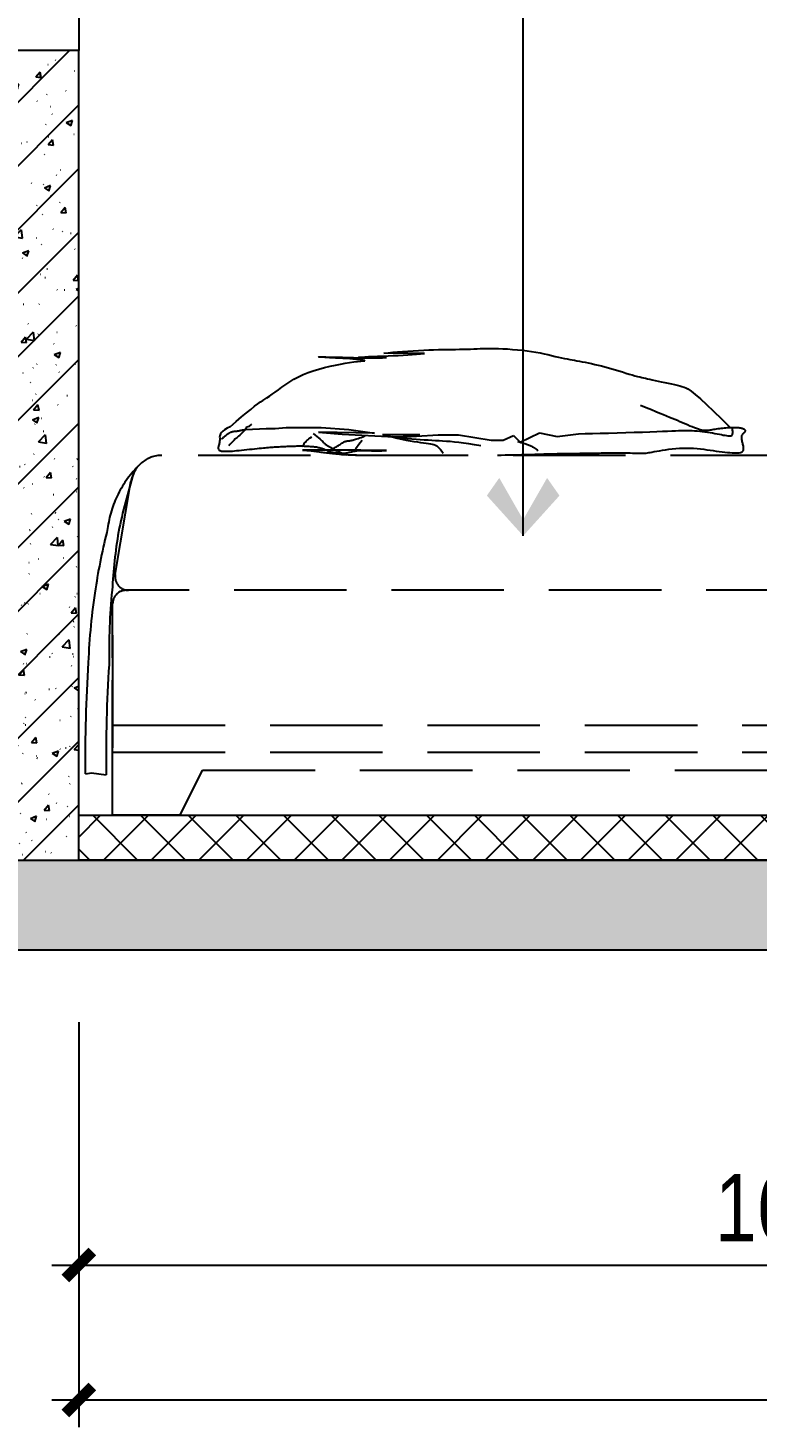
# Model space of a CAD drawing. Extents: x 468514 to 728049, y -74127 to 69080.
# Drawn here: x 693975 to 694785, y -71207 to -69652 of the extents above; entities that cross this region are included whole.
import ezdxf

# ---------------------------------------------------------------- set-up
doc = ezdxf.new("R2010")
doc.units = 0
doc.header["$LTSCALE"] = 500
doc.header["$MEASUREMENT"] = 0
doc.linetypes.add('DASH', pattern=[0.35, 0.25, -0.1])
doc.layers.get('Defpoints').update_dxf_attribs({"color": 229})
for name, color, linetype in [('E 立面墙体', 245, 'Continuous'), ('E 立面家具、洁具', 153, 'Continuous'), ('E 立面标注尺寸', 9, 'Continuous'), ('E 立面装饰完成线', 225, 'Continuous'), ('E 立面门', 107, 'Continuous')]:
    doc.layers.add(name, color=color, linetype=linetype)
doc.styles.add('PDC DIM', font='PMingLiU-ExtB.ttf', dxfattribs={"width": 0.85})
doc.dimstyles.new('PDC-A2', dxfattribs={"dimscale": 0, "dimtxt": 2.5, "dimasz": 1, "dimexe": 1, "dimexo": 1, "dimgap": 0.7, "dimtad": 1, "dimdec": 0, "dimtxsty": 'PDC DIM', "dimblk": 'ARCHTICK', "dimcen": 1, "dimdle": 1, "dimclrd": 8, "dimclre": 8, "dimclrt": 9, "dimadec": 0, "dimazin": 0, "dimtfac": 1, "dimtdec": 0, "dimtix": 1, "dimtmove": 2, "dimatfit": 3, "dimldrblk": 'PDC A2 T R', "dimfxl": 10, "dimfxlon": 1, "dimarcsym": 0})

# ---------------------------------------------------------------- blocks, each defined once
blk = doc.blocks.new('1500 2')
at = {"linetype": 'DASH', "lineweight": -2}
for p, q in [((689742.2, -70017.2, 0), (689742.6, -70017.1, 0)), ((689743.2, -70017.3, 0), (689742.2, -70017.2, 0)), ((689742.6, -70017.1, 0), (689744.4, -70017, 0)), ((689745.6, -70017.5, 0), (689743.2, -70017.3, 0)), ((689744.4, -70017, 0), (689747.2, -70017.1, 0)), ((689749.4, -70017.8, 0), (689745.6, -70017.5, 0)), ((689747.2, -70017.1, 0), (689750.5, -70017.1, 0)), ((689754.6, -70018.1, 0), (689749.4, -70017.8, 0)), ((689750.5, -70017.1, 0), (689754.3, -70017.2, 0)), ((689754.3, -70017.2, 0), (689758.7, -70017.3, 0)), ((689761.3, -70018.5, 0), (689754.6, -70018.1, 0)), ((689758.7, -70017.3, 0), (689763.5, -70017.4, 0)), ((689769.3, -70019, 0), (689761.3, -70018.5, 0)), ((689763.5, -70017.4, 0), (689768.9, -70017.5, 0)), ((689768.9, -70017.5, 0), (689774.8, -70017.7, 0)), ((689777.2, -70019.4, 0), (689769.3, -70019, 0)), ((689774.8, -70017.7, 0), (689781.3, -70017.9, 0)), ((689783.6, -70019.9, 0), (689777.2, -70019.4, 0)), ((689781.3, -70017.9, 0), (689787.7, -70018.1, 0)), ((689788.5, -70020.3, 0), (689783.6, -70019.9, 0)), ((689786.7, -70017.5, 0), (689789.9, -70017.3, 0)), ((689817.7, -70017.7, 0), (689786.7, -70017.5, 0)), ((689787.7, -70018.1, 0), (689793.5, -70018.2, 0)), ((689791.8, -70020.7, 0), (689788.5, -70020.3, 0)), ((689789.5, -70021.8, 0), (689792.4, -70021.6, 0)), ((689789.9, -70017.3, 0), (689793.6, -70017, 0)), ((689793.6, -70021, 0), (689791.8, -70020.7, 0)), ((689792.4, -70021.6, 0), (689793.8, -70021.3, 0)), ((689793.5, -70018.2, 0), (689798.7, -70018.3, 0)), ((689793.6, -70017, 0), (689797.9, -70016.8, 0)), ((689793.8, -70021.3, 0), (689793.6, -70021, 0)), ((689797.9, -70016.8, 0), (689802.6, -70016.6, 0)), ((689798.7, -70018.3, 0), (689803.2, -70018.3, 0)), ((689802.6, -70016.6, 0), (689807.9, -70016.4, 0)), ((689803.2, -70018.3, 0), (689807.2, -70018.3, 0)), ((689807.2, -70018.3, 0), (689810.6, -70018.2, 0)), ((689807.9, -70016.4, 0), (689813.7, -70016.2, 0)), ((689810.6, -70018.2, 0), (689813.4, -70018.1, 0)), ((689813.4, -70018.1, 0), (689815.6, -70017.9, 0)), ((689813.7, -70016.2, 0), (689819.7, -70016, 0)), ((689814.8, -70012.9, 0), (689819.7, -70012.4, 0)), ((689860.1, -70013.3, 0), (689814.8, -70012.9, 0)), ((689815.6, -70017.9, 0), (689817.7, -70017.7, 0)), ((689819.7, -70012.4, 0), (689824.8, -70012, 0)), ((689819.7, -70016, 0), (689825.4, -70015.7, 0)), ((689824.8, -70012, 0), (689830.2, -70011.6, 0)), ((689825.4, -70015.7, 0), (689831, -70015.5, 0)), ((689830.2, -70011.6, 0), (689835.7, -70011.2, 0)), ((689831, -70015.5, 0), (689836.3, -70015.2, 0)), ((689835.7, -70011.2, 0), (689841.5, -70010.8, 0)), ((689836.3, -70015.2, 0), (689841.4, -70014.8, 0)), ((689841.4, -70014.8, 0), (689846.4, -70014.5, 0)), ((689841.5, -70010.8, 0), (689847.5, -70010.4, 0)), ((689846.4, -70014.5, 0), (689851.1, -70014.1, 0)), ((689847.5, -70010.4, 0), (689853.4, -70010, 0)), ((689851.1, -70014.1, 0), (689855.6, -70013.7, 0)), ((689853.4, -70010, 0), (689859.2, -70009.6, 0)), ((689855.6, -70013.7, 0), (689860.1, -70013.3, 0)), ((689859.2, -70009.6, 0), (689864.8, -70009.3, 0)), ((689864.8, -70009.3, 0), (689870.3, -70009.1, 0)), ((689870.3, -70009.1, 0), (689875.5, -70008.9, 0)), ((689875.5, -70008.9, 0), (689880.6, -70008.8, 0)), ((689880.6, -70008.8, 0), (689885.5, -70008.7, 0)), ((689885.5, -70008.7, 0), (689890.2, -70008.7, 0)), ((689890.2, -70008.7, 0), (689894.7, -70008.7, 0)), ((689894.7, -70008.7, 0), (689899.1, -70008.6, 0)), ((689899.1, -70008.6, 0), (689903.3, -70008.6, 0)), ((689903.3, -70008.6, 0), (689907.3, -70008.5, 0)), ((689907.3, -70008.5, 0), (689911.2, -70008.4, 0)), ((689911.2, -70008.4, 0), (689915, -70008.2, 0)), ((689915, -70008.2, 0), (689918.6, -70008, 0)), ((689918.6, -70008, 0), (689922, -70007.8, 0)), ((689922, -70007.8, 0), (689925.5, -70007.7, 0)), ((689925.5, -70007.7, 0), (689929.3, -70007.6, 0)), ((689929.3, -70007.6, 0), (689933.3, -70007.6, 0)), ((689933.3, -70007.6, 0), (689937.7, -70007.6, 0)), ((689937.7, -70007.6, 0), (689942.3, -70007.8, 0)), ((689942.3, -70007.8, 0), (689947.3, -70008, 0)), ((689947.3, -70008, 0), (689952.5, -70008.3, 0)), ((689952.5, -70008.3, 0), (689958, -70008.7, 0)), ((689958, -70008.7, 0), (689963.5, -70009.1, 0)), ((689963.5, -70009.1, 0), (689968.9, -70009.7, 0)), ((689968.9, -70009.7, 0), (689974.1, -70010.3, 0)), ((689974.1, -70010.3, 0), (689979.1, -70011, 0)), ((689979.1, -70011, 0), (689984, -70011.8, 0)), ((689984, -70011.8, 0), (689988.6, -70012.6, 0)), ((689988.6, -70012.6, 0), (689993.1, -70013.5, 0)), ((689993.1, -70013.5, 0), (689997.3, -70014.5, 0)), ((689997.3, -70014.5, 0), (690001.4, -70015.5, 0)), ((690001.4, -70015.5, 0), (690005.3, -70016.5, 0)), ((690005.3, -70016.5, 0), (690009, -70017.3, 0)), ((690009, -70017.3, 0), (690012.4, -70018.1, 0)), ((690012.4, -70018.1, 0), (690015.7, -70018.8, 0)), ((690015.7, -70018.8, 0), (690018.7, -70019.4, 0)), ((690018.7, -70019.4, 0), (690021.5, -70019.9, 0)), ((690021.5, -70019.9, 0), (690024.1, -70020.4, 0)), ((690024.1, -70020.4, 0), (690026.7, -70020.8, 0)), ((690026.7, -70020.8, 0), (690029.5, -70021.3, 0)), ((690029.5, -70021.3, 0), (690032.4, -70021.9, 0)), ((689719.9, -70039.2, 0), (689725.2, -70036.7, 0)), ((689725.2, -70036.7, 0), (689730.7, -70034.5, 0)), ((689730.7, -70034.5, 0), (689736.5, -70032.4, 0)), ((689736.5, -70032.4, 0), (689742.6, -70030.6, 0)), ((689742.6, -70030.6, 0), (689748.9, -70028.9, 0)), ((689748.9, -70028.9, 0), (689755.2, -70027.5, 0)), ((689755.2, -70027.5, 0), (689761.1, -70026.2, 0)), ((689761.1, -70026.2, 0), (689766.7, -70025.1, 0)), ((689766.7, -70025.1, 0), (689772, -70024.1, 0)), ((689772, -70024.1, 0), (689776.9, -70023.3, 0)), ((689776.9, -70023.3, 0), (689781.5, -70022.6, 0)), ((689781.5, -70022.6, 0), (689785.7, -70022.2, 0)), ((689785.7, -70022.2, 0), (689789.5, -70021.8, 0)), ((690032.4, -70021.9, 0), (690035.4, -70022.5, 0)), ((690035.4, -70022.5, 0), (690038.7, -70023.1, 0)), ((690038.7, -70023.1, 0), (690042, -70023.8, 0)), ((690042, -70023.8, 0), (690045.6, -70024.6, 0)), ((690045.6, -70024.6, 0), (690049.3, -70025.4, 0)), ((690049.3, -70025.4, 0), (690053, -70026.3, 0)), ((690053, -70026.3, 0), (690056.9, -70027.2, 0)), ((690056.9, -70027.2, 0), (690060.7, -70028.2, 0)), ((690060.7, -70028.2, 0), (690064.5, -70029.2, 0)), ((690064.5, -70029.2, 0), (690068.4, -70030.3, 0)), ((690068.4, -70030.3, 0), (690072.3, -70031.4, 0)), ((690072.3, -70031.4, 0), (690076.3, -70032.6, 0)), ((690076.3, -70032.6, 0), (690080.3, -70033.8, 0)), ((690080.3, -70033.8, 0), (690084.1, -70035, 0)), ((690084.1, -70035, 0), (690087.7, -70036.1, 0)), ((690087.7, -70036.1, 0), (690091, -70037.1, 0)), ((690091, -70037.1, 0), (690094.1, -70038, 0)), ((689697.8, -70053.7, 0), (689701.7, -70050.9, 0)), ((689701.7, -70050.9, 0), (689705.8, -70047.8, 0)), ((689705.8, -70047.8, 0), (689710.3, -70044.8, 0)), ((689710.3, -70044.8, 0), (689715, -70041.9, 0)), ((689715, -70041.9, 0), (689719.9, -70039.2, 0)), ((690094.1, -70038, 0), (690096.9, -70038.8, 0)), ((690096.9, -70038.8, 0), (690099.4, -70039.4, 0)), ((690099.4, -70039.4, 0), (690101.7, -70040, 0)), ((690101.7, -70040, 0), (690103.7, -70040.5, 0)), ((690103.7, -70040.5, 0), (690105.7, -70040.9, 0)), ((690105.7, -70040.9, 0), (690108, -70041.4, 0)), ((690108, -70041.4, 0), (690110.5, -70042, 0)), ((690110.5, -70042, 0), (690113.3, -70042.6, 0)), ((690113.3, -70042.6, 0), (690116.4, -70043.2, 0)), ((690116.4, -70043.2, 0), (690119.7, -70043.9, 0)), ((690119.7, -70043.9, 0), (690123.3, -70044.7, 0)), ((690123.3, -70044.7, 0), (690127.1, -70045.5, 0)), ((690127.1, -70045.5, 0), (690131, -70046.3, 0)), ((690131, -70046.3, 0), (690134.6, -70047.1, 0)), ((690134.6, -70047.1, 0), (690137.9, -70047.9, 0)), ((690137.9, -70047.9, 0), (690141, -70048.6, 0)), ((690141, -70048.6, 0), (690143.8, -70049.4, 0)), ((690143.8, -70049.4, 0), (690146.3, -70050, 0)), ((690146.3, -70050, 0), (690148.6, -70050.7, 0)), ((690148.6, -70050.7, 0), (690150.6, -70051.4, 0)), ((690150.6, -70051.4, 0), (690153, -70052.6, 0)), ((690153, -70052.6, 0), (690156.5, -70055.1, 0)), ((689674.9, -70069.3, 0), (689677.9, -70067.1, 0)), ((689677.9, -70067.1, 0), (689680.3, -70065.6, 0)), ((689680.3, -70065.6, 0), (689682.5, -70064.2, 0)), ((689682.5, -70064.2, 0), (689685, -70062.6, 0)), ((689685, -70062.6, 0), (689687.8, -70060.7, 0)), ((689687.8, -70060.7, 0), (689690.9, -70058.6, 0)), ((689690.9, -70058.6, 0), (689694.2, -70056.3, 0)), ((689694.2, -70056.3, 0), (689697.8, -70053.7, 0)), ((690156.5, -70055.1, 0), (690161.1, -70058.8, 0)), ((690161.1, -70058.8, 0), (690166.8, -70063.7, 0)), ((690166.8, -70063.7, 0), (690173.6, -70069.9, 0)), ((689650.8, -70088.9, 0), (689656.8, -70083.8, 0)), ((689656.8, -70083.8, 0), (689662.3, -70079.3, 0)), ((689662.3, -70079.3, 0), (689667.1, -70075.4, 0)), ((689667.1, -70075.4, 0), (689671.3, -70072, 0)), ((689671.3, -70072, 0), (689674.9, -70069.3, 0)), ((690106.6, -70073.8), (690100.3, -70071.2)), ((690112.3, -70076.1), (690106.6, -70073.8)), ((690117.3, -70078.1), (690112.3, -70076.1)), ((690121.7, -70079.9), (690117.3, -70078.1)), ((690125.7, -70081.5), (690121.7, -70079.9)), ((690129.3, -70083), (690125.7, -70081.5)), ((690132.5, -70084.3), (690129.3, -70083)), ((690173.6, -70069.9, 0), (690181.4, -70077.4, 0)), ((690181.4, -70077.4, 0), (690190.4, -70086, 0)), ((689637.9, -70098.1), (689635.8, -70099.7)), ((689640.6, -70096.4), (689637.9, -70098.1)), ((689644.2, -70094.7), (689640.6, -70096.4)), ((689644.2, -70094.7, 0), (689650.8, -70088.9, 0)), ((689651.4, -70099.5, 0), (689652.3, -70099.3, 0)), ((689652.3, -70099.3, 0), (689653.1, -70099.2, 0)), ((689653.1, -70099.2, 0), (689653.9, -70099.1, 0)), ((689653.9, -70099.1, 0), (689654.6, -70098.9, 0)), ((689654.6, -70098.9, 0), (689655.3, -70098.8, 0)), ((689655.3, -70098.8, 0), (689655.8, -70098.7, 0)), ((689655.8, -70098.7, 0), (689656.4, -70098.5, 0)), ((689656.4, -70098.5, 0), (689657, -70098.4, 0)), ((689657, -70098.4, 0), (689657.7, -70098.2, 0)), ((689657.7, -70098.2, 0), (689658.4, -70098.1, 0)), ((689658.4, -70098.1, 0), (689659.1, -70098, 0)), ((689660.5, -70098.4, 0), (689658.9, -70100.1, 0)), ((689659.1, -70098, 0), (689659.9, -70097.9, 0)), ((689659.9, -70097.9, 0), (689660.7, -70097.8, 0)), ((689660.7, -70097.8, 0), (689661.5, -70097.7, 0)), ((689661.5, -70097.7), (689662.6, -70094.8)), ((689661.5, -70097.7), (689684, -70096.7)), ((689662.6, -70094.8), (689665.4, -70094)), ((689665.4, -70094), (689668.3, -70091.9)), ((689684, -70096.7), (689694.2, -70096.7)), ((689694.2, -70096.7), (689706.5, -70095.7)), ((689706.5, -70095.7), (689724.8, -70095.7)), ((689724.8, -70095.7), (689745.2, -70095.7)), ((689745.2, -70095.7), (689775.9, -70097.7)), ((689775.9, -70097.7), (689804.4, -70101.8)), ((690130.3, -70099.6, 0), (690135, -70099.4, 0)), ((690135.6, -70085.6), (690132.5, -70084.3)), ((690135, -70099.4, 0), (690139, -70099.2, 0)), ((690138.5, -70086.8), (690135.6, -70085.6)), ((690141.3, -70087.9), (690138.5, -70086.8)), ((690139, -70099.2, 0), (690142.4, -70099, 0)), ((690144.1, -70089.2), (690141.3, -70087.9)), ((690142.4, -70099, 0), (690145.4, -70098.9, 0)), ((690146.9, -70090.4), (690144.1, -70089.2)), ((690145.4, -70098.9, 0), (690148.1, -70098.8, 0)), ((690149.6, -70091.6), (690146.9, -70090.4)), ((690148.1, -70098.8, 0), (690150.5, -70098.8, 0)), ((690152.4, -70092.7), (690149.6, -70091.6)), ((690150.5, -70098.8, 0), (690152.8, -70098.8, 0)), ((690155, -70093.9), (690152.4, -70092.7)), ((690152.8, -70098.8, 0), (690155.2, -70098.9, 0)), ((690157.6, -70094.9), (690155, -70093.9)), ((690155.2, -70098.9, 0), (690157.8, -70099, 0)), ((690160.1, -70095.9), (690157.6, -70094.9)), ((690157.8, -70099, 0), (690160.4, -70099.2, 0)), ((690162.4, -70096.7), (690160.1, -70095.9)), ((690160.4, -70099.2, 0), (690163.2, -70099.4, 0)), ((690164.6, -70097.5), (690162.4, -70096.7)), ((690166.6, -70098.1), (690164.6, -70097.5)), ((690168.5, -70098.5), (690166.6, -70098.1)), ((690170.2, -70098.8), (690168.5, -70098.5)), ((690171.7, -70098.9), (690170.2, -70098.8)), ((690173.2, -70099), (690171.7, -70098.9)), ((690174.6, -70098.9), (690173.2, -70099)), ((690175.9, -70098.8), (690174.6, -70098.9)), ((690177.3, -70098.6), (690175.9, -70098.8)), ((690178.6, -70098.4), (690177.3, -70098.6)), ((690180, -70098.1), (690178.6, -70098.4)), ((690181.4, -70097.9), (690180, -70098.1)), ((690182.9, -70097.6), (690181.4, -70097.9)), ((690184.5, -70097.4), (690182.9, -70097.6)), ((690186.2, -70097.2), (690184.5, -70097.4)), ((690187.9, -70097), (690186.2, -70097.2)), ((690189.6, -70096.8), (690187.9, -70097)), ((690191.4, -70096.6), (690189.6, -70096.8)), ((690190.4, -70086, 0), (690200.4, -70095.9, 0)), ((690193.1, -70096.4), (690191.4, -70096.6)), ((690194.8, -70096.3), (690193.1, -70096.4)), ((690196.5, -70096.1), (690194.8, -70096.3)), ((690198.1, -70096), (690196.5, -70096.1)), ((690199.6, -70095.9), (690198.1, -70096)), ((690201.1, -70095.9), (690199.6, -70095.9)), ((690202.5, -70095.8), (690201.1, -70095.9)), ((690202.5, -70097.3, 0), (690202.5, -70095.8, 0)), ((690203.9, -70095.8), (690202.5, -70095.8)), ((690202.6, -70098.6, 0), (690202.5, -70097.3, 0)), ((690202.7, -70099.8, 0), (690202.6, -70098.6, 0)), ((690205.1, -70095.8), (690203.9, -70095.8)), ((690206.4, -70095.8), (690205.1, -70095.8)), ((690207.5, -70095.9), (690206.4, -70095.8)), ((690208.6, -70095.9), (690207.5, -70095.9)), ((690209.7, -70096.1), (690208.6, -70095.9)), ((690210.7, -70096.2), (690209.7, -70096.1)), ((690211.6, -70096.4), (690210.7, -70096.2)), ((690212.5, -70096.6), (690211.6, -70096.4)), ((690213.3, -70096.8), (690212.5, -70096.6)), ((690214.1, -70097), (690213.3, -70096.8)), ((690214.8, -70097.3), (690214.1, -70097)), ((690215.4, -70097.5), (690214.8, -70097.3)), ((690215.9, -70097.8), (690215.4, -70097.5)), ((690216.3, -70098.1), (690215.9, -70097.8)), ((690216.6, -70098.4), (690216.3, -70098.1)), ((690216.8, -70098.7), (690216.6, -70098.4)), ((690216.9, -70099), (690216.8, -70098.7)), ((690216.8, -70099.7), (690216.9, -70099.4)), ((690216.9, -70099.4), (690216.9, -70099)), ((689631.7, -70114.2), (689631.4, -70115.1)), ((689631.9, -70113.4), (689631.7, -70114.2)), ((689632.1, -70112.4), (689631.9, -70113.4)), ((689632.3, -70111.5), (689632.1, -70112.4)), ((689632.4, -70110.5), (689632.3, -70111.5)), ((689632.5, -70105), (689632.4, -70106.2)), ((689632.4, -70106.2), (689632.5, -70107.3)), ((689632.5, -70109.5), (689632.4, -70110.5)), ((689632.8, -70103.8), (689632.5, -70105)), ((689632.5, -70107.3), (689632.5, -70108.4)), ((689632.5, -70108.4), (689632.5, -70109.5)), ((689633.4, -70102.5), (689632.8, -70103.8)), ((689634.3, -70101.1), (689633.4, -70102.5)), ((689635.8, -70099.7), (689634.3, -70101.1)), ((689634.4, -70108.2, 0), (689635.1, -70107.6, 0)), ((689635.1, -70107.6, 0), (689635.8, -70107.1, 0)), ((689635.8, -70107.1, 0), (689636.5, -70106.5, 0)), ((689636.5, -70106.5, 0), (689637.2, -70105.9, 0)), ((689637.2, -70105.9, 0), (689637.8, -70105.4, 0)), ((689637.8, -70105.4, 0), (689638.5, -70104.9, 0)), ((689638.5, -70104.9, 0), (689639.1, -70104.4, 0)), ((689639.1, -70104.4, 0), (689639.7, -70104, 0)), ((689639.7, -70104, 0), (689640.3, -70103.5, 0)), ((689640.3, -70103.5, 0), (689640.9, -70103.1, 0)), ((689640.9, -70103.1, 0), (689641.4, -70102.7, 0)), ((689641.4, -70102.7, 0), (689642, -70102.3, 0)), ((689642, -70102.3, 0), (689642.5, -70102, 0)), ((689642.5, -70102, 0), (689642.9, -70101.7, 0)), ((689643.9, -70114.4, 0), (689642.6, -70116, 0)), ((689642.9, -70101.7, 0), (689643.4, -70101.4, 0)), ((689643.4, -70101.4, 0), (689643.8, -70101.1, 0)), ((689643.8, -70101.1, 0), (689644.2, -70100.9, 0)), ((689645.2, -70113, 0), (689643.9, -70114.4, 0)), ((689644.2, -70100.9, 0), (689644.8, -70100.6, 0)), ((689644.8, -70100.6, 0), (689645.4, -70100.4, 0)), ((689646.4, -70111.7, 0), (689645.2, -70113, 0)), ((689645.4, -70100.4, 0), (689646, -70100.2, 0)), ((689646, -70100.2, 0), (689646.8, -70100.1, 0)), ((689647.5, -70110.6, 0), (689646.4, -70111.7, 0)), ((689646.8, -70100.1, 0), (689647.6, -70099.9, 0)), ((689648.5, -70109.6, 0), (689647.5, -70110.6, 0)), ((689647.6, -70099.9, 0), (689648.5, -70099.8, 0)), ((689648.5, -70099.8, 0), (689649.5, -70099.7, 0)), ((689649.4, -70108.7, 0), (689648.5, -70109.6, 0)), ((689650.2, -70108, 0), (689649.4, -70108.7, 0)), ((689649.5, -70099.7, 0), (689650.5, -70099.6, 0)), ((689650.9, -70107.4, 0), (689650.2, -70108, 0)), ((689650.5, -70099.6, 0), (689651.4, -70099.5, 0)), ((689651.7, -70106.8, 0), (689650.9, -70107.4, 0)), ((689652.5, -70106.1, 0), (689651.7, -70106.8, 0)), ((689653.5, -70105.2, 0), (689652.5, -70106.1, 0)), ((689654.7, -70104.2, 0), (689653.5, -70105.2, 0)), ((689655.9, -70103, 0), (689654.7, -70104.2, 0)), ((689657.3, -70101.6, 0), (689655.9, -70103, 0)), ((689658.9, -70100.1, 0), (689657.3, -70101.6, 0)), ((689725.3, -70115.2, 0), (689726.2, -70113.8, 0)), ((689726.2, -70113.8, 0), (689726.9, -70112.7, 0)), ((689726.9, -70112.7, 0), (689727.7, -70111.7, 0)), ((689727.7, -70111.7, 0), (689728.4, -70110.8, 0)), ((689728.4, -70110.8, 0), (689729.3, -70110, 0)), ((689729.3, -70110, 0), (689730.3, -70109.2, 0)), ((689730.3, -70109.2, 0), (689731.5, -70108.2, 0)), ((689731.5, -70108.2, 0), (689733.1, -70107.1, 0)), ((689733.1, -70107.1, 0), (689735, -70105.8, 0)), ((689736.2, -70102.1, 0), (689738.5, -70103.9, 0)), ((689738.5, -70103.9, 0), (689740.5, -70105.5, 0)), ((689740.5, -70105.5, 0), (689742.2, -70106.9, 0)), ((689804.4, -70101.8), (689742.2, -70100.8)), ((689742.2, -70100.8), (689768.7, -70102.8)), ((689742.2, -70106.9, 0), (689743.7, -70108.2, 0)), ((689743.7, -70108.2, 0), (689744.9, -70109.4, 0)), ((689744.9, -70109.4, 0), (689746, -70110.4, 0)), ((689746, -70110.4, 0), (689747, -70111.3, 0)), ((689747, -70111.3, 0), (689747.8, -70112.1, 0)), ((689747.8, -70112.1, 0), (689748.5, -70112.8, 0)), ((689748.5, -70112.8, 0), (689749.2, -70113.5, 0)), ((689749.2, -70113.5, 0), (689749.8, -70114, 0)), ((689749.8, -70114, 0), (689750.4, -70114.5, 0)), ((689750.4, -70114.5, 0), (689751, -70114.9, 0)), ((689751, -70114.9, 0), (689751.5, -70115.3, 0)), ((689764.6, -70115.5, 0), (689765.5, -70114.9, 0)), ((689765.5, -70114.9, 0), (689766.3, -70114.3, 0)), ((689766.3, -70114.3, 0), (689767.2, -70113.7, 0)), ((689767.2, -70113.7, 0), (689768, -70113.1, 0)), ((689768, -70113.1, 0), (689768.8, -70112.6, 0)), ((689768.7, -70102.8), (689826.9, -70105.9)), ((689768.8, -70112.6, 0), (689769.6, -70112.1, 0)), ((689769.6, -70112.1, 0), (689770.4, -70111.6, 0)), ((689770.4, -70111.6, 0), (689771.2, -70111.3, 0)), ((689771.2, -70111.3, 0), (689772, -70111, 0)), ((689772, -70111, 0), (689772.8, -70110.7, 0)), ((689772.8, -70110.7, 0), (689773.5, -70110.6, 0)), ((689773.5, -70110.6, 0), (689774.3, -70110.5, 0)), ((689774.3, -70110.5, 0), (689775.1, -70110.4, 0)), ((689775.1, -70110.4, 0), (689775.9, -70110.3, 0)), ((689775.9, -70110.3, 0), (689776.7, -70110.2, 0)), ((689776.7, -70110.2, 0), (689777.6, -70110.1, 0)), ((689777.6, -70110.1, 0), (689778.5, -70109.9, 0)), ((689778.5, -70109.9, 0), (689779.4, -70109.7, 0)), ((689779.4, -70109.7, 0), (689780.3, -70109.5, 0)), ((689780.3, -70109.5, 0), (689781.3, -70109.3, 0)), ((689781.3, -70109.3, 0), (689782.3, -70109, 0)), ((689782.3, -70109, 0), (689783.5, -70108.6, 0)), ((689783.5, -70108.6, 0), (689784.8, -70108.2, 0)), ((689783.5, -70119.3), (689788.4, -70112.7)), ((689784.8, -70108.2, 0), (689786.3, -70107.7, 0)), ((689786.3, -70107.7, 0), (689787.9, -70107.1, 0)), ((689787.9, -70107.1, 0), (689789.7, -70106.5, 0)), ((689788.4, -70112.7), (689790.9, -70109.5)), ((689789.7, -70106.5, 0), (689791.6, -70105.8, 0)), ((689791.6, -70105.8, 0), (689793.7, -70105, 0)), ((689855, -70103.6), (689813.3, -70103.6)), ((689813.3, -70103.6), (689827.1, -70106.5)), ((689824.1, -70106.1, 0), (689829.6, -70107.5, 0)), ((689830, -70106.8, 0), (689824.1, -70106.1, 0)), ((689826.9, -70105.9), (689836.5, -70105.6)), ((689827.1, -70106.5), (689875.3, -70103.6)), ((689829.6, -70107.5, 0), (689834.8, -70108.6, 0)), ((689835.6, -70107.4, 0), (689830, -70106.8, 0)), ((689834.8, -70108.6, 0), (689839.6, -70109.6, 0)), ((689840.9, -70108, 0), (689835.6, -70107.4, 0)), ((689836.5, -70105.6), (689855, -70103.6)), ((689839.6, -70109.6, 0), (689844.1, -70110.4, 0)), ((689846, -70108.4, 0), (689840.9, -70108, 0)), ((689844.1, -70110.4, 0), (689848.3, -70111.1, 0)), ((689850.8, -70108.8, 0), (689846, -70108.4, 0)), ((689848.3, -70111.1, 0), (689852.2, -70111.6, 0)), ((689855.4, -70109.2, 0), (689850.8, -70108.8, 0)), ((689852.2, -70111.6, 0), (689855.8, -70112.1, 0)), ((689859.8, -70109.5, 0), (689855.4, -70109.2, 0)), ((689855.8, -70112.1, 0), (689859, -70112.5, 0)), ((689859, -70112.5, 0), (689861.9, -70112.9, 0)), ((689864.1, -70109.8, 0), (689859.8, -70109.5, 0)), ((689861.9, -70112.9, 0), (689864.5, -70113.2, 0)), ((689868.2, -70110.1, 0), (689864.1, -70109.8, 0)), ((689864.5, -70113.2, 0), (689866.8, -70113.6, 0)), ((689866.8, -70113.6, 0), (689868.8, -70114.1, 0)), ((689872.3, -70110.3, 0), (689868.2, -70110.1, 0)), ((689868.8, -70114.1, 0), (689870.6, -70114.6, 0)), ((689870.6, -70114.6, 0), (689872.2, -70115.3, 0)), ((689876.3, -70110.5, 0), (689872.3, -70110.3, 0)), ((689875.3, -70103.6), (689886.6, -70103.6)), ((689880.3, -70110.7, 0), (689876.3, -70110.5, 0)), ((689884.5, -70111, 0), (689880.3, -70110.7, 0)), ((689888.8, -70111.3, 0), (689884.5, -70111, 0)), ((689886.6, -70103.6), (689898, -70103.6)), ((689893.3, -70111.8, 0), (689888.8, -70111.3, 0)), ((689898.2, -70112.3, 0), (689893.3, -70111.8, 0)), ((689898, -70103.6), (689934.1, -70109.8)), ((689903.5, -70113, 0), (689898.2, -70112.3, 0)), ((689909.4, -70113.8, 0), (689903.5, -70113, 0)), ((689915.8, -70114.8, 0), (689909.4, -70113.8, 0)), ((689922.8, -70116.1, 0), (689915.8, -70114.8, 0)), ((689934.1, -70109.8), (689947.6, -70109.8)), ((689947.6, -70109.8), (689958.9, -70104.6)), ((689958.9, -70104.6), (689966.4, -70111.9)), ((689963.6, -70111, 0), (689965.5, -70111.6, 0)), ((689965.5, -70111.6, 0), (689967.3, -70112.1, 0)), ((689966.4, -70111.9), (689987.8, -70101.5)), ((689967.3, -70112.1, 0), (689968.8, -70112.6, 0)), ((689968.8, -70112.6, 0), (689970.2, -70113, 0)), ((689970.2, -70113, 0), (689971.5, -70113.4, 0)), ((689971.5, -70113.4, 0), (689972.6, -70113.8, 0)), ((689972.6, -70113.8, 0), (689973.6, -70114.1, 0)), ((689973.6, -70114.1, 0), (689974.6, -70114.5, 0)), ((689974.6, -70114.5, 0), (689975.6, -70114.9, 0)), ((689975.6, -70114.9, 0), (689976.5, -70115.2, 0)), ((689987.8, -70101.5), (690007.5, -70105.6)), ((690007.5, -70105.6), (690031.4, -70102.6)), ((690031.4, -70102.6), (690042.5, -70102.3)), ((690031.4, -70102.6, 0), (690038.6, -70102.4, 0)), ((690038.6, -70102.4, 0), (690046.7, -70102.2, 0)), ((690046.7, -70102.2, 0), (690055.5, -70101.9, 0)), ((690055.5, -70101.9, 0), (690064.8, -70101.7, 0)), ((690064.8, -70101.7, 0), (690074.3, -70101.4, 0)), ((690074.3, -70101.4, 0), (690083.9, -70101.1, 0)), ((690083.9, -70101.1, 0), (690093.3, -70100.9, 0)), ((690093.3, -70100.9, 0), (690102.3, -70100.6, 0)), ((690102.3, -70100.6, 0), (690110.7, -70100.3, 0)), ((690110.7, -70100.3, 0), (690118.2, -70100.1, 0)), ((690118.2, -70100.1, 0), (690124.7, -70099.8, 0)), ((690124.7, -70099.8, 0), (690130.3, -70099.6, 0)), ((690163.2, -70099.4, 0), (690166, -70099.7, 0)), ((690166, -70099.7, 0), (690168.9, -70100, 0)), ((690168.9, -70100, 0), (690171.8, -70100.4, 0)), ((690171.8, -70100.4, 0), (690174.7, -70100.8, 0)), ((690174.7, -70100.8, 0), (690177.5, -70101.2, 0)), ((690177.5, -70101.2, 0), (690180.3, -70101.6, 0)), ((690180.3, -70101.6, 0), (690183, -70102.1, 0)), ((690183, -70102.1, 0), (690185.5, -70102.6, 0)), ((690185.5, -70102.6, 0), (690187.9, -70103, 0)), ((690187.9, -70103, 0), (690190.1, -70103.5, 0)), ((690190.1, -70103.5, 0), (690192.2, -70103.9, 0)), ((690192.2, -70103.9, 0), (690194.1, -70104.2, 0)), ((690194.1, -70104.2, 0), (690195.9, -70104.5, 0)), ((690195.9, -70104.5, 0), (690197.4, -70104.7, 0)), ((690197.4, -70104.7, 0), (690198.7, -70104.8, 0)), ((690198.7, -70104.8, 0), (690199.9, -70104.8, 0)), ((690199.9, -70104.8, 0), (690200.8, -70104.7, 0)), ((690200.8, -70104.7, 0), (690201.5, -70104.4, 0)), ((690201.5, -70104.4, 0), (690202, -70104, 0)), ((690202, -70104, 0), (690202.4, -70103.4, 0)), ((690202.4, -70103.4, 0), (690202.6, -70102.7, 0)), ((690202.6, -70102.7, 0), (690202.7, -70101.9, 0)), ((690202.7, -70100.9, 0), (690202.7, -70099.8, 0)), ((690202.7, -70101.9, 0), (690202.7, -70100.9, 0)), ((690212.7, -70105.8), (690212.9, -70105.1)), ((690212.7, -70106.5), (690212.7, -70105.8)), ((690212.7, -70107.2), (690212.7, -70106.5)), ((690212.8, -70108.1), (690212.7, -70107.2)), ((690212.9, -70109), (690212.8, -70108.1)), ((690212.9, -70105.1), (690213, -70104.6)), ((690213.1, -70110), (690212.9, -70109)), ((690213, -70104.6), (690213.2, -70104)), ((690213.4, -70111), (690213.1, -70110)), ((690213.2, -70104), (690213.5, -70103.6)), ((690213.6, -70112.1), (690213.4, -70111)), ((690213.5, -70103.6), (690213.8, -70103.1)), ((690213.9, -70113.1), (690213.6, -70112.1)), ((690213.8, -70103.1), (690214.1, -70102.7)), ((690214.1, -70114.2), (690213.9, -70113.1)), ((690214.1, -70102.7), (690214.4, -70102.3)), ((690214.4, -70115.2), (690214.1, -70114.2)), ((690214.4, -70102.3), (690214.8, -70102)), ((690214.8, -70102), (690215.1, -70101.6)), ((690215.1, -70101.6), (690215.5, -70101.3)), ((690215.5, -70101.3), (690215.8, -70100.9)), ((690215.8, -70100.9), (690216.1, -70100.6)), ((690216.1, -70100.6), (690216.4, -70100.3)), ((690216.4, -70100.3), (690216.6, -70100)), ((690216.6, -70100), (690216.8, -70099.7)), ((690958.5, -70126.5), (689568.3, -70126.5)), ((689630.9, -70117.9), (689630.8, -70118.5)), ((689630.8, -70118.5), (689630.9, -70119)), ((689631.1, -70116.6), (689630.9, -70117.3)), ((689630.9, -70117.3), (689630.9, -70117.9)), ((689630.9, -70119), (689631.1, -70119.5)), ((689631.2, -70115.8), (689631.1, -70116.6)), ((689631.1, -70119.5), (689631.3, -70120)), ((689631.4, -70115.1), (689631.2, -70115.8)), ((689631.3, -70120), (689631.6, -70120.4)), ((689631.6, -70120.4), (689632, -70120.7)), ((689632, -70120.7), (689632.5, -70121)), ((689632.5, -70121), (689633.1, -70121.3)), ((689633.1, -70121.3), (689633.8, -70121.5)), ((689633.8, -70121.5), (689634.6, -70121.7)), ((689634.6, -70121.7), (689635.6, -70121.8)), ((689635.6, -70121.8), (689636.7, -70121.9)), ((689636.7, -70121.9), (689637.9, -70122)), ((689637.9, -70122), (689639.3, -70122)), ((689639.3, -70122), (689640.8, -70122)), ((689640.8, -70122), (689642.5, -70121.9)), ((689642.5, -70121.9), (689644.4, -70121.8)), ((689644.4, -70121.8), (689646.5, -70121.7)), ((689646.5, -70121.7), (689648.8, -70121.5)), ((689648.8, -70121.5), (689651.3, -70121.3)), ((689651.3, -70121.3), (689654, -70121)), ((689654, -70121), (689656.8, -70120.8)), ((689656.8, -70120.8), (689659.6, -70120.5)), ((689659.6, -70120.5), (689662.6, -70120.1)), ((689662.6, -70120.1), (689665.5, -70119.8)), ((689665.5, -70119.8), (689668.4, -70119.5)), ((689668.4, -70119.5), (689671.3, -70119.2)), ((689671.3, -70119.2), (689674, -70118.9)), ((689674, -70118.9), (689676.5, -70118.6)), ((689676.5, -70118.6), (689678.9, -70118.4)), ((689678.9, -70118.4), (689681, -70118.2)), ((689681, -70118.2), (689683.1, -70118)), ((689683.1, -70118), (689685, -70117.8)), ((689685, -70117.8), (689686.7, -70117.7)), ((689686.7, -70117.7), (689688.5, -70117.5)), ((689688.5, -70117.5), (689690.1, -70117.4)), ((689690.1, -70117.4), (689691.8, -70117.3)), ((689691.8, -70117.3), (689693.4, -70117.2)), ((689693.4, -70117.2), (689695.1, -70117.1)), ((689695.1, -70117.1), (689696.8, -70117)), ((689696.8, -70117), (689698.5, -70116.9)), ((689698.5, -70116.9), (689700.3, -70116.8)), ((689700.3, -70116.8), (689702.1, -70116.7)), ((689702.1, -70116.7), (689703.9, -70116.6)), ((689703.9, -70116.6), (689705.8, -70116.5)), ((689705.8, -70116.5), (689707.6, -70116.4)), ((689707.6, -70116.4), (689709.5, -70116.4)), ((689709.5, -70116.4), (689711.3, -70116.3)), ((689711.3, -70116.3), (689713.1, -70116.2)), ((689713.1, -70116.2), (689714.9, -70116.2)), ((689714.9, -70116.2), (689716.6, -70116.2)), ((689716.6, -70116.2), (689718.3, -70116.1)), ((689718.3, -70116.1), (689720, -70116.1)), ((689720, -70116.1), (689721.6, -70116.1)), ((689721.6, -70116.1), (689723.2, -70116.1)), ((689723.2, -70116.1), (689724.7, -70116.1)), ((689724.3, -70116.8, 0), (689725.3, -70115.2, 0)), ((689789.2, -70120.9), (689724.5, -70120.8)), ((689724.5, -70120.8), (689726.1, -70120.9)), ((689724.7, -70116.1), (689726.2, -70116.2)), ((689726.1, -70120.9), (689727.7, -70120.9)), ((689726.2, -70116.2), (689727.7, -70116.2)), ((689727.7, -70116.2), (689729.1, -70116.2)), ((689727.7, -70120.9), (689729.3, -70121)), ((689729.1, -70116.2), (689730.4, -70116.3)), ((689729.3, -70121), (689730.9, -70121.1)), ((689730.4, -70116.3), (689731.7, -70116.4)), ((689730.9, -70121.1), (689732.5, -70121.3)), ((689731.7, -70116.4), (689733, -70116.5)), ((689732.5, -70121.3), (689734, -70121.4)), ((689733, -70116.5), (689734.2, -70116.5)), ((689734, -70121.4), (689735.6, -70121.6)), ((689734.2, -70116.5), (689735.4, -70116.7)), ((689735.4, -70116.7), (689736.6, -70116.8)), ((689735.6, -70121.6), (689737.1, -70121.8)), ((689736.6, -70116.8), (689737.7, -70116.9)), ((689737.1, -70121.8), (689738.6, -70122)), ((689737.7, -70116.9), (689738.8, -70117.1)), ((689738.6, -70122), (689740.2, -70122.2)), ((689738.8, -70117.1), (689739.9, -70117.2)), ((689739.9, -70117.2), (689741, -70117.4)), ((689740.2, -70122.2), (689741.7, -70122.4)), ((689741, -70117.4), (689742.1, -70117.7)), ((689741.7, -70122.4), (689743.2, -70122.6)), ((689742.1, -70117.7), (689743.1, -70117.9)), ((689743.1, -70117.9), (689744.1, -70118.1)), ((689743.2, -70122.6), (689744.8, -70122.8)), ((689744.1, -70118.1), (689745.1, -70118.4)), ((689744.8, -70122.8), (689746.3, -70123)), ((689745.1, -70118.4), (689746, -70118.7)), ((689746, -70118.7), (689746.9, -70118.9)), ((689746.3, -70123), (689747.9, -70123.2)), ((689746.9, -70118.9), (689747.8, -70119.2)), ((689747.8, -70119.2), (689748.5, -70119.5)), ((689747.9, -70123.2), (689749.5, -70123.4)), ((689748.5, -70119.5), (689749.2, -70119.7)), ((689749.2, -70119.7), (689749.8, -70120)), ((689749.5, -70123.4), (689751.1, -70123.6)), ((689749.8, -70120), (689750.4, -70120.2)), ((689750.4, -70120.2), (689750.8, -70120.5)), ((689750.8, -70120.5), (689751.2, -70120.7)), ((689751.1, -70123.6), (689752.8, -70123.8)), ((689751.2, -70120.7), (689751.6, -70120.9)), ((689751.5, -70115.3, 0), (689752, -70115.6, 0)), ((689751.6, -70120.9), (689751.9, -70121.2)), ((689751.9, -70121.2), (689752.3, -70121.4)), ((689752, -70115.6, 0), (689752.6, -70115.9, 0)), ((689752.3, -70121.4), (689752.7, -70121.6)), ((689752.6, -70115.9, 0), (689753, -70116.2, 0)), ((689752.7, -70121.6), (689753.2, -70121.8)), ((689752.8, -70123.8), (689754.4, -70124)), ((689753, -70116.2, 0), (689753.5, -70116.4, 0)), ((689753.2, -70121.8), (689753.8, -70122)), ((689753.5, -70116.4, 0), (689754, -70116.7, 0)), ((689753.8, -70122), (689754.4, -70122.2)), ((689754, -70116.7, 0), (689754.4, -70116.9, 0)), ((689754.4, -70116.9, 0), (689754.9, -70117.1, 0)), ((689754.4, -70122.2), (689755.2, -70122.4)), ((689754.4, -70124), (689756.2, -70124.2)), ((689754.9, -70117.1, 0), (689755.3, -70117.3, 0)), ((689754.9, -70120.5, 0), (689755.5, -70120.3, 0)), ((689755.2, -70122.4), (689756.1, -70122.6)), ((689755.3, -70117.3, 0), (689755.8, -70117.6, 0)), ((689755.5, -70120.3, 0), (689756.2, -70120, 0)), ((689755.8, -70117.6, 0), (689756.3, -70117.9, 0)), ((689756.1, -70122.6), (689757, -70122.8)), ((689756.2, -70120, 0), (689756.9, -70119.7, 0)), ((689756.2, -70124.2), (689757.9, -70124.4)), ((689756.3, -70117.9, 0), (689756.8, -70118.1, 0)), ((689756.8, -70118.1, 0), (689757.3, -70118.4, 0)), ((689756.9, -70119.7, 0), (689757.7, -70119.4, 0)), ((689757, -70122.8), (689758.1, -70123)), ((689757.3, -70118.4, 0), (689757.9, -70118.8, 0)), ((689757.7, -70119.4, 0), (689758.4, -70119, 0)), ((689757.9, -70118.8, 0), (689758.6, -70119.1, 0)), ((689757.9, -70124.4), (689759.7, -70124.6)), ((689758.1, -70123), (689759.1, -70123.2)), ((689758.4, -70119, 0), (689759.3, -70118.6, 0)), ((689758.6, -70119.1, 0), (689759.3, -70119.5, 0)), ((689759.1, -70123.2), (689760.3, -70123.3)), ((689759.3, -70118.6, 0), (689760.1, -70118.1, 0)), ((689759.3, -70119.5, 0), (689760.1, -70120, 0)), ((689759.7, -70124.6), (689761.6, -70124.8)), ((689760.1, -70118.1, 0), (689761, -70117.6, 0)), ((689760.1, -70120, 0), (689761, -70120.5, 0)), ((689760.3, -70123.3), (689761.4, -70123.5)), ((689761, -70117.6, 0), (689761.9, -70117.1, 0)), ((689761, -70120.5, 0), (689762, -70121, 0)), ((689761.4, -70123.5), (689762.5, -70123.7)), ((689761.6, -70124.8), (689763.6, -70125)), ((689761.9, -70117.1, 0), (689762.8, -70116.6, 0)), ((689762, -70121, 0), (689763.1, -70121.5, 0)), ((689762.5, -70123.7), (689763.6, -70123.8)), ((689762.8, -70116.6, 0), (689763.7, -70116, 0)), ((689763.1, -70121.5, 0), (689764.3, -70122.1, 0)), ((689763.6, -70123.8), (689764.6, -70123.9)), ((689763.6, -70125), (689765.7, -70125.2)), ((689763.7, -70116, 0), (689764.6, -70115.5, 0)), ((689764.3, -70122.1, 0), (689765.6, -70122.7, 0)), ((689764.6, -70123.9), (689765.6, -70124)), ((689765.6, -70122.7, 0), (689767, -70123.3, 0)), ((689765.6, -70124), (689766.6, -70124.1)), ((689765.7, -70125.2), (689767.9, -70125.4)), ((689766.6, -70124.1), (689767.5, -70124.1)), ((689767, -70123.3, 0), (689768.5, -70123.9, 0)), ((689767.5, -70124.1), (689768.4, -70124.1)), ((689767.9, -70125.4), (689770.2, -70125.6)), ((689768.4, -70124.1), (689769.2, -70124.1)), ((689768.5, -70123.9, 0), (689770.1, -70124.6, 0)), ((689769.2, -70124.1), (689770.1, -70124.1)), ((689770.1, -70124.1), (689771, -70124)), ((689770.1, -70124.6, 0), (689771.9, -70125.2, 0)), ((689770.2, -70125.6), (689772.7, -70125.7)), ((689771, -70124), (689772, -70123.9)), ((689771.9, -70125.2, 0), (689773.8, -70125.8, 0)), ((689772, -70123.9), (689772.9, -70123.7)), ((689772.7, -70125.7), (689775.4, -70125.8)), ((689772.9, -70123.7), (689774, -70123.6)), ((689774, -70123.6), (689775.1, -70123.3)), ((689775.1, -70123.3), (689776.3, -70123.1)), ((689775.4, -70125.8), (689778.3, -70125.9)), ((689776.3, -70123.1), (689777.5, -70122.8)), ((689777.5, -70122.8), (689778.8, -70122.5)), ((689778.3, -70125.9), (689781.3, -70126)), ((689778.8, -70122.5), (689780.2, -70122.2)), ((689780.2, -70122.2), (689781.7, -70122)), ((689781.3, -70126), (689784.6, -70126.1)), ((689781.7, -70122), (689783.2, -70121.7)), ((689783.2, -70121.7), (689784.8, -70121.5)), ((689784.6, -70126.1), (689788, -70126.2)), ((689784.8, -70121.5), (689786.4, -70121.3)), ((689785.8, -70121), (689787.5, -70120.9)), ((689817.8, -70121.1), (689785.8, -70121)), ((689786.4, -70121.3), (689788.1, -70121.2)), ((689787.5, -70120.9), (689789.2, -70120.9)), ((689788, -70126.2), (689791.7, -70126.2)), ((689788.1, -70121.2), (689789.9, -70121.1)), ((689789.9, -70121.1), (689791.7, -70121.1)), ((689791.7, -70121.1), (689793.5, -70121.1)), ((689791.7, -70126.2), (689795.5, -70126.2)), ((689793.5, -70121.1), (689795.4, -70121.2)), ((689795.4, -70121.2), (689797.4, -70121.2)), ((689795.5, -70126.2), (689799.4, -70126.2)), ((689797.4, -70121.2), (689799.3, -70121.3)), ((689799.3, -70121.3), (689801.2, -70121.4)), ((689801.2, -70121.4), (689803.2, -70121.5)), ((689803.2, -70121.5), (689805.1, -70121.5)), ((689805.1, -70121.5), (689807, -70121.5)), ((689807, -70121.5), (689808.9, -70121.5)), ((689808.9, -70121.5), (689810.7, -70121.4)), ((689810.7, -70121.4), (689812.5, -70121.4)), ((689812.5, -70121.4), (689814.3, -70121.3)), ((689814.3, -70121.3), (689816.1, -70121.2)), ((689816.1, -70121.2), (689817.8, -70121.1)), ((689872.2, -70115.3, 0), (689873.7, -70116.1, 0)), ((689873.7, -70116.1, 0), (689875.1, -70117.1, 0)), ((689875.1, -70117.1, 0), (689876.5, -70118.4, 0)), ((689876.5, -70118.4, 0), (689877.9, -70120, 0)), ((689877.9, -70120, 0), (689879.4, -70122, 0)), ((689879.4, -70122, 0), (689881, -70124.2, 0)), ((689941.1, -70126.2), (689945.3, -70126.2)), ((689945.3, -70126.2), (689949.6, -70126.1)), ((689949.6, -70126.1), (689954, -70126)), ((689954, -70126), (689958.6, -70125.9)), ((689958.6, -70125.9), (689963.3, -70125.8)), ((689963.3, -70125.8), (689968.1, -70125.7)), ((689968.1, -70125.7), (689973, -70125.6)), ((689973, -70125.6), (689977.9, -70125.4)), ((689976.5, -70115.2, 0), (689977.4, -70115.6, 0)), ((689977.4, -70115.6, 0), (689978.4, -70116, 0)), ((689977.9, -70125.4), (689982.9, -70125.3)), ((689978.4, -70116, 0), (689979.3, -70116.4, 0)), ((689979.3, -70116.4, 0), (689980.3, -70116.9, 0)), ((689980.3, -70116.9, 0), (689981.2, -70117.5, 0)), ((689981.2, -70117.5, 0), (689982.2, -70118.1, 0)), ((689982.2, -70118.1, 0), (689983.2, -70118.8, 0)), ((689982.9, -70125.3), (689987.9, -70125.1)), ((689983.2, -70118.8, 0), (689984.2, -70119.5, 0)), ((689984.2, -70119.5, 0), (689985.2, -70120.4, 0)), ((689985.2, -70120.4, 0), (689986.2, -70121.4, 0)), ((689987.9, -70125.1), (689992.9, -70125)), ((689992.9, -70125), (689997.8, -70124.8)), ((689997.8, -70124.8), (690002.6, -70124.7)), ((690002.6, -70124.7), (690007.4, -70124.6)), ((690007.4, -70124.6), (690012, -70124.5)), ((690012, -70124.5), (690016.5, -70124.4)), ((690016.5, -70124.4), (690020.9, -70124.4)), ((690020.9, -70124.4), (690025.1, -70124.3)), ((690025.1, -70124.3), (690029.1, -70124.3)), ((690029.1, -70124.3), (690032.9, -70124.2)), ((690032.9, -70124.2), (690036.6, -70124.2)), ((690036.6, -70124.2), (690040.1, -70124.2)), ((690040.1, -70124.2), (690043.3, -70124.1)), ((690043.3, -70124.1), (690046.3, -70124.1)), ((690046.3, -70124.1), (690049.1, -70124)), ((690049.1, -70124), (690051.7, -70124)), ((690051.7, -70124), (690054.2, -70123.9)), ((690054.2, -70123.9), (690056.6, -70123.8)), ((690056.6, -70123.8), (690058.8, -70123.8)), ((690058.8, -70123.8), (690061.1, -70123.7)), ((690061.1, -70123.7), (690063.4, -70123.6)), ((690063.4, -70123.6), (690065.8, -70123.6)), ((690065.8, -70123.6), (690068.2, -70123.6)), ((690068.2, -70123.6), (690070.8, -70123.6)), ((690070.8, -70123.6), (690073.6, -70123.6)), ((690073.6, -70123.6), (690076.6, -70123.6)), ((690076.6, -70123.6), (690079.6, -70123.6)), ((690079.6, -70123.6), (690082.6, -70123.7)), ((690082.6, -70123.7), (690085.7, -70123.8)), ((690085.7, -70123.8), (690088.6, -70123.8)), ((690088.6, -70123.8), (690091.4, -70123.9)), ((690091.4, -70123.9), (690094.1, -70124)), ((690094.1, -70124), (690096.5, -70124)), ((690096.5, -70124), (690098.6, -70124.1)), ((690098.6, -70124.1), (690100.3, -70124.1)), ((690100.3, -70124.1), (690101.9, -70124.1)), ((690101.9, -70124.1), (690103.2, -70124.1)), ((690103.2, -70124.1), (690104.3, -70124.1)), ((690104.3, -70124.1), (690105.5, -70124)), ((690105.5, -70124), (690106.6, -70123.9)), ((690106.6, -70123.9), (690107.9, -70123.8)), ((690107.9, -70123.8), (690109.3, -70123.5)), ((690109.3, -70123.5), (690111, -70123.2)), ((690111, -70123.2), (690113, -70122.9)), ((690113, -70122.9), (690115.4, -70122.4)), ((690115.4, -70122.4), (690118.2, -70121.9)), ((690118.2, -70121.9), (690121.2, -70121.4)), ((690121.2, -70121.4), (690124.5, -70120.8)), ((690124.5, -70120.8), (690128.1, -70120.3)), ((690128.1, -70120.3), (690131.8, -70119.8)), ((690131.8, -70119.8), (690135.6, -70119.3)), ((690135.6, -70119.3), (690139.6, -70118.9)), ((690139.6, -70118.9), (690143.6, -70118.6)), ((690143.6, -70118.6), (690147.6, -70118.5)), ((690147.6, -70118.5), (690151.5, -70118.4)), ((690151.5, -70118.4), (690155.4, -70118.5)), ((690155.4, -70118.5), (690159.3, -70118.7)), ((690159.3, -70118.7), (690163.1, -70119)), ((690163.1, -70119), (690166.8, -70119.4)), ((690166.8, -70119.4), (690170.5, -70119.8)), ((690170.5, -70119.8), (690174.1, -70120.3)), ((690174.1, -70120.3), (690177.7, -70120.7)), ((690177.7, -70120.7), (690181.1, -70121.2)), ((690181.1, -70121.2), (690184.5, -70121.7)), ((690184.5, -70121.7), (690187.7, -70122.1)), ((690187.7, -70122.1), (690190.9, -70122.5)), ((690190.9, -70122.5), (690193.9, -70122.9)), ((690193.9, -70122.9), (690196.8, -70123.2)), ((690196.8, -70123.2), (690199.5, -70123.5)), ((690199.5, -70123.5), (690202.1, -70123.6)), ((690202.1, -70123.6), (690204.4, -70123.7)), ((690204.4, -70123.7), (690206.5, -70123.8)), ((690206.5, -70123.8), (690208.4, -70123.7)), ((690208.4, -70123.7), (690210, -70123.6)), ((690210, -70123.6), (690211.3, -70123.3)), ((690211.3, -70123.3), (690212.4, -70123)), ((690212.4, -70123), (690213.3, -70122.5)), ((690213.3, -70122.5), (690213.9, -70122)), ((690213.9, -70122), (690214.4, -70121.4)), ((690214.6, -70116.3), (690214.4, -70115.2)), ((690214.4, -70121.4), (690214.7, -70120.7)), ((690214.8, -70117.3), (690214.6, -70116.3)), ((690214.7, -70120.7), (690214.9, -70119.9)), ((690214.9, -70118.2), (690214.8, -70117.3)), ((690214.9, -70119.1), (690214.9, -70118.2)), ((690214.9, -70119.9), (690214.9, -70119.1)), ((689516.4, -70259), (689533.8, -70155.7)), ((690998.4, -70276.5), (689528.4, -70276.5)), ((689513.4, -70526.5), (689513.4, -70291.5)), ((689513.4, -70326.5), (689513.4, -70501.5)), ((689513.4, -70501.5), (689513.4, -70376.5)), ((689513.4, -70426.5), (691013.4, -70426.5)), ((689513.4, -70456.5), (691013.4, -70456.5)), ((689483.1, -70480.5), (689489.9, -70479.4)), ((689489.9, -70479.4), (689506.2, -70481.5)), ((689588.4, -70526.5), (689613.4, -70476.5)), ((689613.4, -70476.5), (690913.4, -70476.5)), ((689588.4, -70526.5), (689513.4, -70526.5))]:
    blk.add_line(p, q, dxfattribs=at)
for centre, radius, start, end in [((689568.3, -70161.5, 0), 35, 90, 170.412), ((689627.1, -70223.2), 120.2, 134.1671, 172.7321), ((690240.8, -70364.5, 0), 737, 162.7605, 168.0243), ((690222.2, -70387.3), 736.5, 165.9093, 171.2109), ((690193.5, -70317.6, 0), 681.9, 171.059, 176.5313), ((689531.2, -70261.5, 0), 15, 170.412, 270), ((690222.2, -70387.3), 736.5, 171.2109, 177.6283), ((690261.1, -70347.9, 0), 751.7, 174.5364, 180.8456), ((689528.4, -70291.5, 0), 15, 90, 180), ((691139.2, -70462.4), 1656.3, 176.3473, 180.6265), ((691154.9, -70464.4, 0), 1648.8, 176.3357, 180.5953)]:
    blk.add_arc(centre, radius, start, end, dxfattribs=at)
blk = doc.blocks.new('_ArchTick')
at = {"color": 0, "linetype": 'ByBlock', "const_width": 0.4}
blk.add_lwpolyline([(-0.5, -0.5), (0.5, 0.5)], dxfattribs=at)
blk = doc.blocks.new('*D2127')
at = {"layer": 'Defpoints', "color": 0, "transparency": 16777216}
for p in [(694031.5, -70726.5), (695631.5, -70726.5), (695631.5, -71026.5)]:
    blk.add_point(p, dxfattribs=at)
at = {"layer": 'E 立面标注尺寸', "color": 8, "lineweight": -2, "transparency": 16777216}
for p, q in [((694031.5, -70756.5), (694031.5, -71056.5)), ((695631.5, -70756.5), (695631.5, -71056.5)), ((694001.5, -71026.5), (695661.5, -71026.5))]:
    blk.add_line(p, q, dxfattribs=at)
at = {"layer": 'E 立面标注尺寸', "color": 8, "lineweight": -2, "transparency": 16777216, "xscale": 30.00000447440561, "yscale": 30.00000447440561, "zscale": 30.00000447440561, "rotation": 180}
blk.add_blockref('_ArchTick', (694031.5, -71026.5), dxfattribs=at)
at = {"layer": 'E 立面标注尺寸', "color": 8, "lineweight": -2, "transparency": 16777216, "xscale": 30.00000447440561, "yscale": 30.00000447440561, "zscale": 30.00000447440561}
blk.add_blockref('_ArchTick', (695631.5, -71026.5), dxfattribs=at)
at = {"layer": 'E 立面标注尺寸', "color": 9, "transparency": 16777216, "insert": (694831.5, -70963.3), "char_height": 75, "attachment_point": 5, "style": 'PDC DIM'}
blk.add_mtext('1600', dxfattribs=at)
blk = doc.blocks.new('PDC A2 T R')
at = {"color": 0, "linetype": 'ByBlock'}
blk.add_line((0, 0), (-2, 0), dxfattribs=at)
for points in [[(-2.147, 0.886), (-1.491, 1.345), (-0.6, 0), (0, 0)], [(-2.147, -0.886), (-1.491, -1.345), (-0.6, 0), (0, 0)]]:
    blk.add_solid(points, dxfattribs=at)
blk = doc.blocks.new('*D2130')
at = {"layer": 'Defpoints', "color": 0, "transparency": 16777216}
for p in [(694031.5, -70726.5), (696981.5, -70726.5), (694031.5, -71176.5)]:
    blk.add_point(p, dxfattribs=at)
at = {"layer": 'E 立面标注尺寸', "color": 8, "lineweight": -2, "transparency": 16777216}
for p, q in [((694031.5, -70876.5), (694031.5, -71206.5)), ((696981.5, -70876.5), (696981.5, -71206.5)), ((697011.5, -71176.5), (694001.5, -71176.5))]:
    blk.add_line(p, q, dxfattribs=at)
at = {"layer": 'E 立面标注尺寸', "color": 8, "lineweight": -2, "transparency": 16777216, "xscale": 30.00000447440561, "yscale": 30.00000447440561, "zscale": 30.00000447440561, "rotation": 180}
blk.add_blockref('_ArchTick', (694031.5, -71176.5), dxfattribs=at)
at = {"layer": 'E 立面标注尺寸', "color": 8, "lineweight": -2, "transparency": 16777216, "xscale": 30.00000447440561, "yscale": 30.00000447440561, "zscale": 30.00000447440561}
blk.add_blockref('_ArchTick', (696981.5, -71176.5), dxfattribs=at)
at = {"layer": 'E 立面标注尺寸', "color": 9, "transparency": 16777216, "insert": (695506.5, -71112.5), "char_height": 75, "attachment_point": 5, "style": 'PDC DIM'}
blk.add_mtext('2950', dxfattribs=at)

msp = doc.modelspace()

# ---------------------------------------------------------------- hatches: boundary and pattern name
at = {"layer": 'E 立面墙体'}
h = msp.add_hatch(dxfattribs=at)
h.set_pattern_fill('钢筋混凝土', color=250, scale=10, pattern_type=2)
h.set_pattern_definition([(45, (192137.54, -72201.5), (-35.355339, 35.355339), []), (50, (192137.54, -72201.5), (71.726018, -6.2752135), [7.5, -82.5]), (355, (192137.54, -72201.5), (-13.875133, 75.219213), [6, -66]), (100.4514, (192143.52, -72202.02), (57.850938, 68.943954), [6.374019, -70.114211]), (46.1842, (192137.54, -72181.5), (106.724105, -16.551901), [11.25, -123.75]), (96.6356, (192146.43, -72182.88), (93.46627, 97.411787), [9.561029, -105.1713]), (351.1842, (192137.54, -72181.5), (93.466195, 97.41186), [9, -99]), (21, (192147.54, -72186.5), (59.690705, -40.261889), [7.5, -82.5]), (326, (192147.54, -72186.5), (24.331533, 72.515005), [6, -66]), (71.4514, (192152.515, -72189.855), (84.022263, 32.25305), [6.374019, -70.114211]), (37.5, (192137.54, -72201.5), (1.2159855, 33.2893854), [0.5, -65.2, 0.5, -67, 0.5, -66.25]), (7.5, (192137.54, -72201.5), (26.3069537, 39.4411712), [0.5, -38.2, 0.5, -63.7, 0.5, -25.25]), (327.5, (192115.24, -72201.5), (53.3822436, -2.2554872), [0.5, -25, 0.5, -78, 0.5, -103.5]), (317.5, (192105.24, -72201.5), (58.318617, 10.0104982), [0.5, -32.5, 0.5, -51.8, 0.5, -73.5])])
h.paths.add_polyline_path([(693831.5, -70576.5), (694031.5, -70576.5), (694031.5, -69676.5), (693831.5, -69676.5)])
h = msp.add_hatch(dxfattribs=at)
h.set_pattern_fill('ANSI37', color=250, scale=300)
h.set_pattern_definition([(45, (200287.54, -72201.5), (-26.5165043, 26.5165043), []), (135, (200287.54, -72201.5), (-26.5165043, -26.5165043), [])])
h.paths.add_polyline_path([(694031.5, -70526.5), (696981.5, -70526.5), (696981.5, -70576.5), (694031.5, -70576.5)])
h = msp.add_hatch(color=250, dxfattribs=at)
h.dxf.hatch_style = 1
h.paths.add_polyline_path([(697081.5, -70676.5), (693831.5, -70676.5), (693831.5, -70576.5), (697081.5, -70576.5)])

# ---------------------------------------------------------------- linework, layer by layer
for points in [[(693831.5, -70576.5), (694031.5, -70576.5), (694031.5, -69676.5), (693831.5, -69676.5)], [(697081.5, -70676.5), (693831.5, -70676.5), (693831.5, -70576.5), (697081.5, -70576.5)]]:
    msp.add_lwpolyline(points, close=True, dxfattribs=at)
at = {"layer": 'E 立面装饰完成线'}
msp.add_lwpolyline([(694031.5, -70526.5), (696981.5, -70526.5), (696981.5, -70576.5), (694031.5, -70576.5)], close=True, dxfattribs=at)
at = {"layer": 'E 立面门'}
msp.add_lwpolyline([(693831.5, -69626.5), (694031.5, -69626.5), (694031.5, -69676.5), (693831.5, -69676.5)], close=True, dxfattribs=at)

# ---------------------------------------------------------------- block references
at = {"layer": 'E 立面家具、洁具'}
msp.add_blockref('1500 2', (4555.7, 0), dxfattribs=at)

# ---------------------------------------------------------------- dimensions: what is measured, and where the dimension line sits
at = {"layer": 'E 立面标注尺寸'}
for base, p1, p2, picture, middle in [((695631.5, -71026.5), (694031.5, -70726.5), (695631.5, -70726.5), '*D2127', (694831.5, -70963.3)), ((694031.5, -71176.5), (696981.5, -70726.5), (694031.5, -70726.5), '*D2130', (695506.5, -71112.5))]:
    dim = msp.add_linear_dim(base=base, p1=p1, p2=p2, dimstyle='PDC-A2', override={"dimscale": 30.000004}, dxfattribs=at)
    dim.commit()
    dim.dimension.update_dxf_attribs({"geometry": picture, "text_midpoint": middle})

# ---------------------------------------------------------------- leaders
at = {"layer": 'E 立面标注尺寸', "annotation_type": 0, "has_hookline": 1, "hookline_direction": 0, "text_width": 264.6}
msp.add_leader([(694525.5, -70216), (694525.5, -67026.5), (694769.2, -67026.5)], dimstyle='PDC-A2', override={"dimscale": 30.000004, "dimtad": 0}, dxfattribs=at)

doc.saveas('drawing.dxf')
